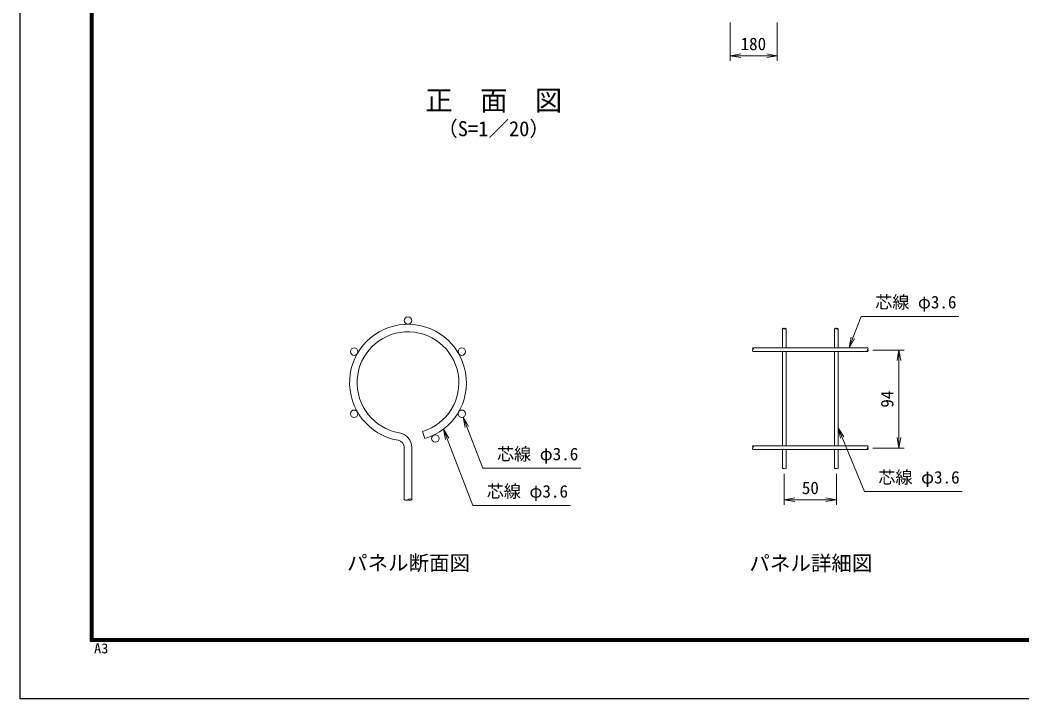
# Model space of a CAD drawing. Units: millimetres, scale not verified, with parts at other scales. Extents: x -4200 to 4200, y -2970 to 2970.
# Drawn here: x -4200 to -356, y -2970 to -366 of the extents above; entities that cross this region are included whole.
import ezdxf
from ezdxf.enums import TextEntityAlignment as Align

# ---------------------------------------------------------------- set-up
doc = ezdxf.new("R2010")
doc.units = ezdxf.units.MM
doc.header["$LTSCALE"] = 10
for name, color, linetype, lineweight in [('0-0_D-TTL-TXT', 7, 'Continuous', 25), ('0-3_D-STR-DIM', 7, 'Continuous', 13), ('0-5_D-STR2', 7, 'Continuous', 13), ('0-9_D-STR-TXT', 7, 'Continuous', 13), ('0-B_D-TTL', 7, 'Continuous', 25)]:
    doc.layers.add(name, color=color, linetype=linetype, lineweight=lineweight)
doc.styles.add('ＭＳ ゴシック', font='')
doc.styles.get('ＭＳ ゴシック').set_extended_font_data('MS Gothic')

msp = doc.modelspace()

# ---------------------------------------------------------------- linework, layer by layer
at = {"layer": '0-3_D-STR-DIM'}
for p, q in [((-1474.97, -376.02), (-1474.97, -522.66)), ((-1294.97, -376.02), (-1294.97, -522.66)), ((-1334.97, -495.99), (-1294.97, -502.66)), ((-1434.97, -509.32), (-1474.97, -502.66)), ((-1434.97, -502.66), (-1334.97, -502.66)), ((-927.89, -1631.71), (-807.89, -1631.71)), ((-834.55, -1671.71), (-827.89, -1631.71)), ((-827.89, -1967.71), (-827.89, -1671.71)), ((-821.22, -1967.71), (-827.89, -2007.71)), ((-927.89, -2007.71), (-807.89, -2007.71)), ((-1267.89, -2105.91), (-1267.89, -2225.63)), ((-1067.89, -2105.91), (-1067.89, -2225.63)), ((-1227.89, -2212.3), (-1267.89, -2205.63)), ((-1227.89, -2205.63), (-1107.89, -2205.63)), ((-1107.89, -2198.97), (-1067.89, -2205.63))]:
    msp.add_line(p, q, dxfattribs=at)
for points in [[(-1434.97, -495.99), (-1474.97, -502.66), (-1434.97, -502.66)], [(-1334.97, -509.32), (-1294.97, -502.66), (-1334.97, -502.66)], [(-821.22, -1671.71), (-827.89, -1631.71), (-827.89, -1671.71)], [(-834.55, -1967.71), (-827.89, -2007.71), (-827.89, -1967.71)], [(-1227.89, -2198.97), (-1267.89, -2205.63), (-1227.89, -2205.63)], [(-1107.89, -2212.3), (-1067.89, -2205.63), (-1107.89, -2205.63)]]:
    msp.add_lwpolyline(points, dxfattribs=at)
for centre, radius, start, end in [((-1271.49, -1553.53), 5.11, 45.18146, 134.81854), ((-1264.29, -1553.53), 5.11, 45.18146, 134.81854), ((-1264.29, -1546.29), 5.11, 225.18146, 314.81854), ((-1071.49, -1553.53), 5.11, 45.18146, 134.81854), ((-1064.29, -1553.53), 5.11, 45.18146, 134.81854), ((-1064.29, -1546.29), 5.11, 225.18146, 314.81854), ((-1384.26, -1626.31), 5.11, 135.18146, 224.81854), ((-1384.26, -1633.51), 5.11, 135.18146, 224.81854), ((-1391.51, -1626.31), 5.11, 315.18146, 44.81854), ((-944.26, -1633.51), 5.11, 135.18146, 224.81854), ((-951.51, -1626.31), 5.11, 315.18146, 44.81854), ((-951.51, -1633.51), 5.11, 315.18146, 44.81854), ((-1384.26, -2002.31), 5.11, 135.18146, 224.81854), ((-1391.51, -2002.31), 5.11, 315.18146, 44.81854), ((-951.51, -2002.31), 5.11, 315.18146, 44.81854), ((-1384.26, -2009.51), 5.11, 135.18146, 224.81854), ((-944.26, -2009.51), 5.11, 135.18146, 224.81854), ((-951.51, -2009.51), 5.11, 315.18146, 44.81854), ((-1271.49, -2089.53), 5.11, 45.18146, 134.81854), ((-1271.49, -2082.29), 5.11, 225.18146, 314.81854), ((-1264.29, -2082.29), 5.11, 225.18146, 314.81854), ((-1071.49, -2089.53), 5.11, 45.18146, 134.81854), ((-1071.49, -2082.29), 5.11, 225.18146, 314.81854), ((-1064.29, -2082.29), 5.11, 225.18146, 314.81854), ((-2718.7, -2195.57), 12, 233.12027, 306.87973), ((-2704.3, -2214.77), 12, 53.12027, 126.87973), ((-2704.3, -2195.57), 12, 233.12027, 306.87973)]:
    msp.add_arc(centre, radius, start, end, dxfattribs=at)
at = {"layer": '0-5_D-STR2'}
for p, q in [((-1275.09, -1549.91), (-1275.09, -1622.71)), ((-1260.69, -1549.91), (-1260.69, -1622.71)), ((-1075.09, -1549.91), (-1075.09, -1622.71)), ((-1060.69, -1549.91), (-1060.69, -1622.71)), ((-947.89, -1622.71), (-1387.89, -1622.71)), ((-947.89, -1637.11), (-1387.89, -1637.11)), ((-1275.09, -1637.11), (-1275.09, -1998.71)), ((-1260.69, -1637.11), (-1260.69, -1998.71)), ((-1075.09, -1637.11), (-1075.09, -1998.71)), ((-1060.69, -1637.11), (-1060.69, -1998.71)), ((-2655.72, -1943.97), (-2647.49, -1971.57)), ((-947.89, -1998.71), (-1387.89, -1998.71)), ((-2725.9, -2205.17), (-2725.9, -2005.99)), ((-2697.1, -2205.17), (-2697.1, -2005.99)), ((-947.89, -2013.11), (-1387.89, -2013.11)), ((-1275.09, -2013.11), (-1275.09, -2085.91)), ((-1260.69, -2013.11), (-1260.69, -2085.91)), ((-1075.09, -2013.11), (-1075.09, -2085.91)), ((-1060.69, -2013.11), (-1060.69, -2085.91))]:
    msp.add_line(p, q, dxfattribs=at)
for centre in [(-2711.5, -1518.51), (-2917.96, -1637.71), (-2505.04, -1637.71), (-2917.96, -1876.11), (-2505.04, -1876.11), (-2606.55, -1970.97)]:
    msp.add_circle(centre, 14.4, dxfattribs=at)
for centre, radius, start, end in [((-2711.5, -1756.91), 224, 286.60421, 260.16066), ((-2711.5, -1756.91), 195.2, 286.60421, 260.16066), ((-2754.7, -2005.99), 57.6, 0, 80.16066), ((-2754.7, -2005.99), 28.8, 0, 80.16066)]:
    msp.add_arc(centre, radius, start, end, dxfattribs=at)
at = {"layer": '0-9_D-STR-TXT'}
for p, q in [((-1011.29, -1582.98), (-1019.44, -1622.71)), ((-998.85, -1587.78), (-1019.44, -1622.71)), ((-2491.66, -1929.26), (-2499.85, -1889.54)), ((-2567.47, -1974.73), (-2575.66, -1935.02)), ((-1051.57, -1970.13), (-1060.69, -1930.62)), ((-1039.24, -1965.04), (-1060.69, -1930.62))]:
    msp.add_line(p, q, dxfattribs=at)
for points in [[(-1019.44, -1622.71), (-1005.07, -1585.38), (-973.31, -1502.89), (-597.73, -1502.89)], [(-2479.22, -1924.46), (-2499.85, -1889.54), (-2485.44, -1926.86), (-2424.24, -2085.34), (-2048.66, -2085.34)], [(-2555.03, -1969.93), (-2575.66, -1935.02), (-2561.25, -1972.33), (-2462.33, -2228.47), (-2088.02, -2228.47)], [(-1060.69, -1930.62), (-1045.4, -1967.59), (-959.81, -2174.63), (-585.5, -2174.63)]]:
    msp.add_lwpolyline(points, dxfattribs=at)
at = {"layer": '0-B_D-TTL', "color": 2}
msp.add_lwpolyline([(-4200, 2970), (4200, 2970), (4200, -2970), (-4200, -2970)], close=True, dxfattribs=at)
at = {"layer": '0-B_D-TTL'}
for points in [[(-3930, 2750), (3930, 2750), (3930, -2750), (-3930, -2750)], [(-3927.5, 2747.5), (3927.5, 2747.5), (3927.5, -2747.5), (-3927.5, -2747.5)], [(-3925, 2745), (3925, 2745), (3925, -2745), (-3925, -2745)], [(-3922.5, 2742.5), (3922.5, 2742.5), (3922.5, -2742.5), (-3922.5, -2742.5)], [(-3920, 2740), (3920, 2740), (3920, -2740), (-3920, -2740)]]:
    msp.add_lwpolyline(points, close=True, dxfattribs=at)

# ---------------------------------------------------------------- texts
at = {"layer": '0-0_D-TTL-TXT', "style": 'ＭＳ ゴシック'}
for s, height, p in [('正\u3000面\u3000図', 76.98, (-2644.87, -735.73)), ('（S=1／20）', 57.7, (-2599.39, -828.93)), ('パネル断面図', 57.7, (-2945.41, -2494.49)), ('パネル詳細図', 57.7, (-1401.8, -2495.41))]:
    msp.add_text(s, height=height, dxfattribs=at).set_placement(p, align=Align.BOTTOM_LEFT)
at = {"layer": '0-3_D-STR-DIM', "style": 'ＭＳ ゴシック'}
for s, p in [('180', (-1435.62, -495.91)), ('50', (-1200.51, -2198.88))]:
    msp.add_text(s, height=48.09, dxfattribs=at).set_placement(p, align=Align.BOTTOM_LEFT)
msp.add_text('94', height=48.09, rotation=90, dxfattribs=at).set_placement((-834.64, -1852.71), align=Align.BOTTOM_LEFT)
at = {"layer": '0-9_D-STR-TXT', "style": 'ＭＳ ゴシック'}
for p in [(-919.09, -1486.5), (-2370.02, -2068.95), (-906.85, -2158.24), (-2409.38, -2212.08)]:
    msp.add_text('芯線 φ3.6', height=48.09, dxfattribs=at).set_placement(p, align=Align.BOTTOM_LEFT)
at = {"layer": '0-B_D-TTL', "style": 'ＭＳ ゴシック', "width": 1.05}
msp.add_text('A3', height=38.49, dxfattribs=at).set_placement((-3916.09, -2806.81), align=Align.BOTTOM_LEFT)

doc.saveas('drawing.dxf')
